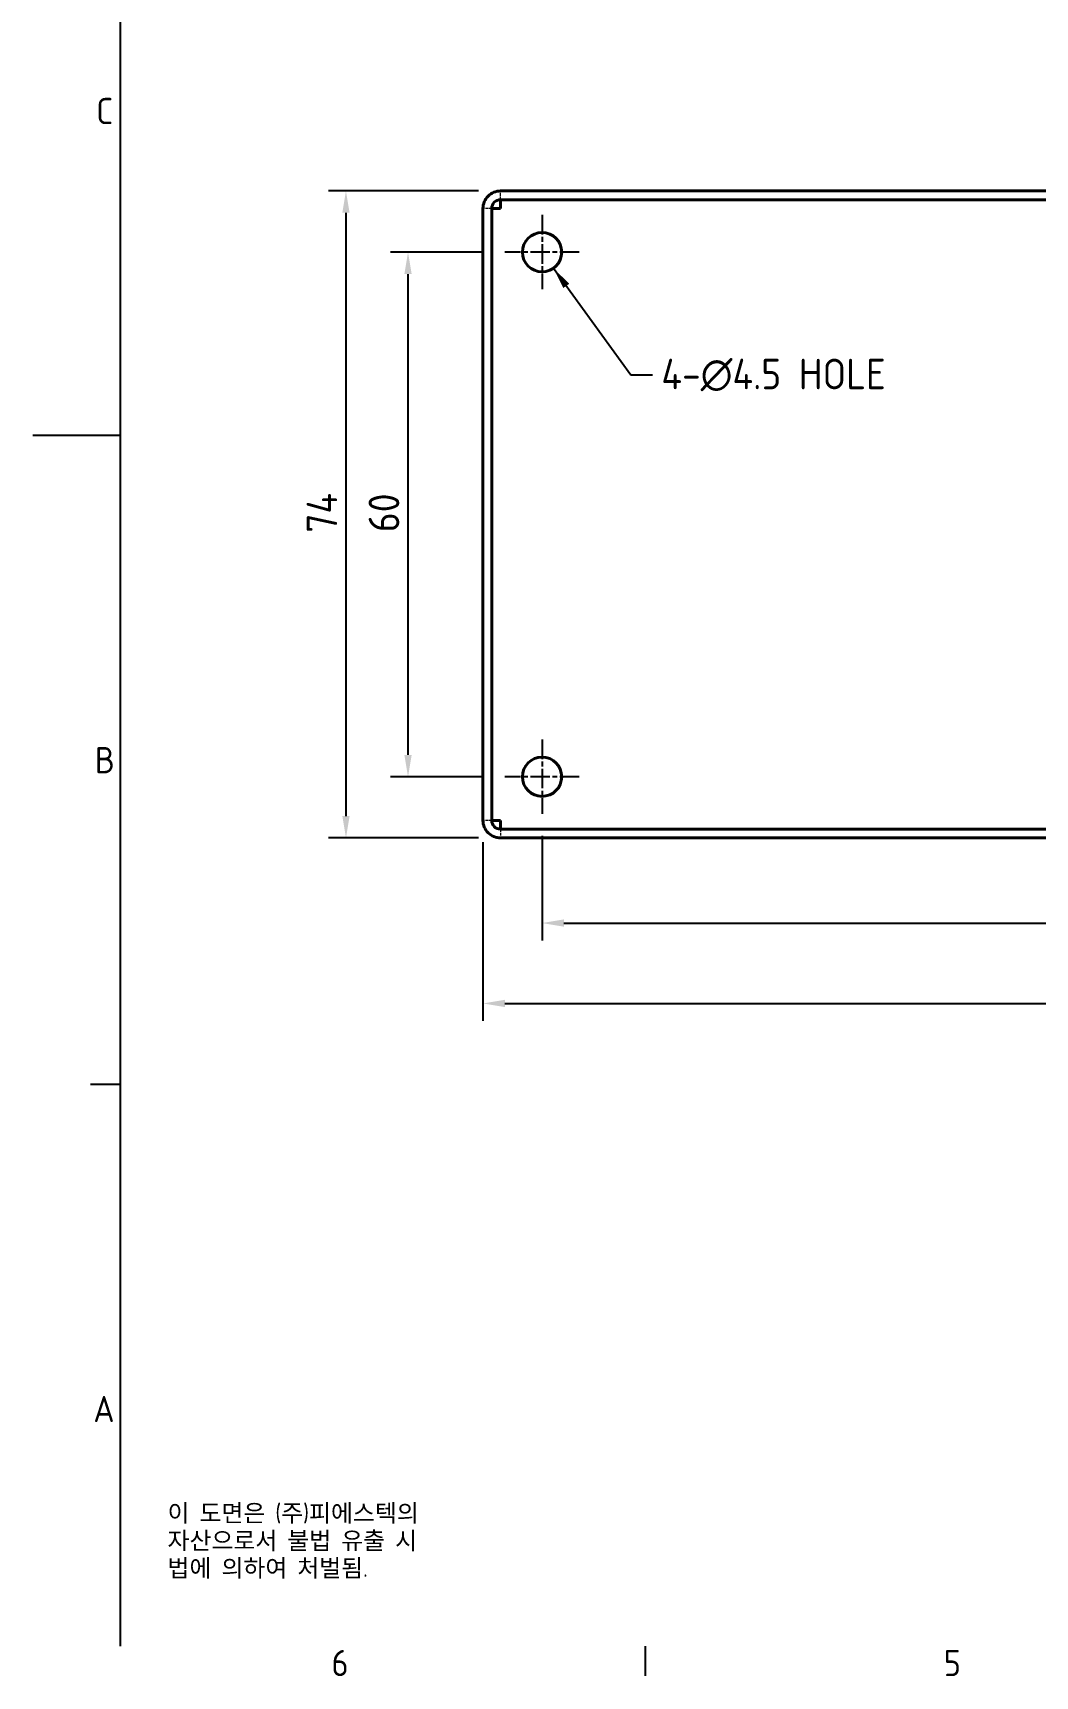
# Model space of a CAD drawing. Header units: millimetres. Extents: x 0 to 420, y 0 to 297.
# Drawn here: x 0 to 114.6, y 6.6 to 194.5 of the extents above; entities that cross this region are included whole.
import ezdxf

# ---------------------------------------------------------------- set-up
doc = ezdxf.new("R2010")
doc.units = ezdxf.units.MM
doc.linetypes.add('CHAIN', pattern=[0.35429999999999995, 0.2362, -0.0295, 0.0591, -0.0295])
doc.linetypes.add('DASHED', pattern=[0.2067, 0.1654, -0.0413])
doc.layers.get('0').update_dxf_attribs({"color": 3, "lineweight": 25})
for name, color, linetype, lineweight in [('가려진 것(ISO)', 2, 'DASHED', 18), ('가시적인 것(ISO)', 3, 'Continuous', 40), ('경계(ISO)', 7, 'Continuous', 25), ('기호(ISO)', 5, 'Continuous', 25), ('중심 표식(ISO)', 1, 'Continuous', 25), ('치수(ISO)', 2, 'Continuous', 25)]:
    doc.layers.add(name, color=color, linetype=linetype, lineweight=lineweight)
doc.styles.add('문자 텍스트_PSTEK_POSCO', font='isocp.shx')
doc.styles.add('치수 텍스트_PSTEK_POSCO', font='isocp.shx')
doc.dimstyles.new('치수_PSTEK_POSCO', dxfattribs={"dimtxt": 3.5, "dimasz": 2.5, "dimexe": 2, "dimexo": 2.5, "dimgap": 1, "dimtad": 1, "dimrnd": 1e-08, "dimdsep": 46, "dimtxsty": '치수 텍스트_PSTEK_POSCO', "dimcen": 0.09, "dimdle": 10, "dimclrd": 7, "dimclre": 7, "dimclrt": 2, "dimadec": 1, "dimazin": 2, "dimtfac": 1, "dimtmove": 0, "dimatfit": 3, "dimfxl": 0, "dimtolj": 1, "dimlwd": -1, "dimlwe": -1, "dimarcsym": 0})
doc.dimstyles.new('치수_PSTEK_POSCO$7', dxfattribs={"dimtxt": 3.5, "dimasz": 2.5, "dimexe": 2, "dimexo": 2.5, "dimgap": 1, "dimtad": 1, "dimrnd": 1e-08, "dimdsep": 46, "dimtxsty": '치수 텍스트_PSTEK_POSCO', "dimcen": 0.09, "dimdle": 10, "dimclrd": 7, "dimclre": 7, "dimclrt": 2, "dimadec": 1, "dimazin": 2, "dimtfac": 1, "dimtmove": 0, "dimatfit": 3, "dimfxl": 0, "dimtolj": 1, "dimlwd": -1, "dimlwe": -1, "dimarcsym": 0})

# ---------------------------------------------------------------- blocks, each defined once
blk = doc.blocks.new('경계 Default Border')
at = {"layer": '경계(ISO)'}
for p, q in [((10, 74.25000190734863), (6.599999666213989, 74.25000190734863)), ((70, 10), (70, 6.599999666213989))]:
    blk.add_line(p, q, dxfattribs=at)
at = {"layer": '경계(ISO)', "flags": 128}
for points in [[(10, 10), (10, 287.0000076293945)], [(0, 148.5000038146973), (10, 148.5000038146973)]]:
    blk.add_lwpolyline(points, dxfattribs=at)
at = {"layer": '경계(ISO)', "color": 2, "char_height": 3.00000011920929, "attachment_point": 7, "style": '문자 텍스트_PSTEK_POSCO'}
for s, insert in [('C', (7.244539400955009, 184.0963944559917)), ('B', (7.078270083685684, 109.8463944559917)), ('A', (6.914400698149937, 35.61784856929444)), ('6', (34.14453946055966, 6.57139439638704)), ('5', (104.1445394605597, 6.57139439638704))]:
    blk.add_mtext(s, dxfattribs=dict(at, insert=insert))
blk = doc.blocks.new('*D23')
at = {"layer": 'Defpoints', "color": 0}
for p in [(42.89140410820454, 169.4527199967557), (53.96146227720259, 169.4527199967557), (53.96146227720258, 109.4527199967557)]:
    blk.add_point(p, dxfattribs=at)
at = {"layer": '치수(ISO)', "color": 7}
for p, q in [((51.46146227720259, 169.4527199967557), (40.89140410820454, 169.4527199967557)), ((42.89140410820453, 111.9527199967557), (42.89140410820454, 166.9527199967557)), ((51.46146227720258, 109.4527199967557), (40.89140410820453, 109.4527199967557))]:
    blk.add_line(p, q, dxfattribs=at)
for points in [[(42.47473744153788, 166.9527199967557), (43.3080707748712, 166.9527199967557), (42.89140410820454, 169.4527199967557)], [(42.47473744153786, 111.9527199967557), (43.30807077487119, 111.9527199967557), (42.89140410820453, 109.4527199967557)]]:
    blk.add_solid(points, dxfattribs=at)
at = {"layer": '치수(ISO)', "color": 2, "insert": (40.14140410820451, 137.4216176345509), "char_height": 3.5, "attachment_point": 4, "rotation": 90, "style": '치수 텍스트_PSTEK_POSCO'}
blk.add_mtext('\\A1;60', dxfattribs=at)
blk = doc.blocks.new('*D24')
at = {"layer": 'Defpoints', "color": 0}
for p in [(53.46146227720261, 176.4527199967557), (35.79549770090961, 102.4527199967557), (53.46146227720264, 102.4527199967557)]:
    blk.add_point(p, dxfattribs=at)
at = {"layer": '치수(ISO)', "color": 7}
for p, q in [((50.96146227720261, 176.4527199967557), (33.79549770090964, 176.4527199967557)), ((35.79549770090963, 173.9527199967557), (35.79549770090961, 104.9527199967557)), ((50.96146227720264, 102.4527199967557), (33.79549770090961, 102.4527199967557))]:
    blk.add_line(p, q, dxfattribs=at)
for points in [[(35.37883103424296, 173.9527199967557), (36.21216436757629, 173.9527199967557), (35.79549770090964, 176.4527199967557)], [(35.37883103424295, 104.9527199967557), (36.21216436757628, 104.9527199967557), (35.79549770090961, 102.4527199967557)]]:
    blk.add_solid(points, dxfattribs=at)
at = {"layer": '치수(ISO)', "color": 2, "insert": (33.0454977009096, 137.3527199967557), "char_height": 3.5, "attachment_point": 4, "rotation": 90, "style": '치수 텍스트_PSTEK_POSCO'}
blk.add_mtext('\\A1;74', dxfattribs=at)
blk = doc.blocks.new('*D25')
at = {"layer": 'Defpoints', "color": 0}
for p in [(51.46146227720266, 104.4527199967557), (207.4614622772026, 104.4527199967557), (207.4614622772026, 83.51461378107233)]:
    blk.add_point(p, dxfattribs=at)
at = {"layer": '치수(ISO)', "color": 7}
for p, q in [((51.46146227720266, 101.9527199967557), (51.46146227720266, 81.51461378107233)), ((207.4614622772026, 101.9527199967557), (207.4614622772026, 81.51461378107233)), ((53.96146227720266, 83.51461378107233), (204.9614622772026, 83.51461378107233))]:
    blk.add_line(p, q, dxfattribs=at)
for points in [[(53.96146227720266, 83.931280447739), (53.96146227720266, 83.09794711440566), (51.46146227720266, 83.51461378107233)], [(204.9614622772026, 83.931280447739), (204.9614622772026, 83.09794711440566), (207.4614622772026, 83.51461378107233)]]:
    blk.add_solid(points, dxfattribs=at)
at = {"layer": '치수(ISO)', "color": 2, "insert": (126.5746512535806, 86.26461378107233), "char_height": 3.5, "attachment_point": 4, "style": '치수 텍스트_PSTEK_POSCO'}
blk.add_mtext('\\A1;156', dxfattribs=at)
blk = doc.blocks.new('*D26')
at = {"layer": 'Defpoints', "color": 0}
for p in [(58.21146227720257, 105.2027199967557), (200.7114622772026, 105.2027199967557), (200.7114622772026, 92.71142970281736)]:
    blk.add_point(p, dxfattribs=at)
at = {"layer": '치수(ISO)', "color": 7}
for p, q in [((58.21146227720257, 102.7027199967557), (58.21146227720257, 90.71142970281736)), ((200.7114622772026, 102.7027199967557), (200.7114622772026, 90.71142970281736)), ((60.71146227720257, 92.71142970281736), (198.2114622772026, 92.71142970281736))]:
    blk.add_line(p, q, dxfattribs=at)
for points in [[(60.71146227720257, 93.12809636948403), (60.71146227720257, 92.29476303615068), (58.21146227720257, 92.71142970281736)], [(198.2114622772026, 93.12809636948403), (198.2114622772026, 92.29476303615068), (200.7114622772026, 92.71142970281736)]]:
    blk.add_solid(points, dxfattribs=at)
at = {"layer": '치수(ISO)', "color": 2, "insert": (124.6639749037873, 95.46177419100633), "char_height": 3.5, "attachment_point": 4, "style": '치수 텍스트_PSTEK_POSCO'}
blk.add_mtext('\\A1;142.5', dxfattribs=at)

msp = doc.modelspace()

# ---------------------------------------------------------------- linework, layer by layer
at = {"layer": '가려진 것(ISO)', "ltscale": 1.904596567153931}
for p, q in [((53.46146227720259, 175.4527199967557), (53.46146227720259, 176.4527199967557)), ((52.46146227720259, 174.4527199967557), (51.46146227720259, 174.4527199967557)), ((52.46146227720261, 104.4527199967557), (51.4614622772026, 104.4527199967557)), ((53.46146227720261, 103.4527199967557), (53.46146227720261, 102.4527199967557))]:
    msp.add_line(p, q, dxfattribs=at)
at = {"layer": '가시적인 것(ISO)'}
for p, q in [((205.4614622772026, 176.4527199967557), (53.46146227720261, 176.4527199967557)), ((205.4614622772026, 175.4527199967557), (53.46146227720261, 175.4527199967557)), ((53.46146227720259, 174.4527199967557), (53.46146227720259, 175.4527199967557)), ((51.46146227720262, 174.4527199967557), (51.46146227720266, 104.4527199967557)), ((52.46146227720264, 174.4527199967557), (52.46146227720264, 104.4527199967557)), ((53.46146227720259, 174.4527199967557), (52.46146227720259, 174.4527199967557)), ((53.46146227720261, 104.4527199967557), (52.4614622772026, 104.4527199967557)), ((53.46146227720261, 104.4527199967557), (53.46146227720261, 103.4527199967557)), ((53.46146227720264, 103.4527199967557), (205.4614622772026, 103.4527199967557)), ((53.46146227720264, 102.4527199967557), (205.4614622772026, 102.4527199967557))]:
    msp.add_line(p, q, dxfattribs=at)
for centre in [(58.21146227720259, 169.4527199967557), (58.21146227720259, 109.4527199967557)]:
    msp.add_circle(centre, 2.25, dxfattribs=at)
for centre, radius, start, end in [((53.4614622772026, 174.4527199967557), 2.000000000000011, 89.99999999999925, 180), ((53.4614622772026, 174.4527199967557), 1.00000000000001, 89.99999999999847, 180), ((53.46146227720261, 104.4527199967557), 1.999999999999997, 180, 270.0000000000007), ((53.46146227720261, 104.4527199967557), 0.9999999999999964, 180, 270.0000000000015)]:
    msp.add_arc(centre, radius, start, end, dxfattribs=at)
at = {"layer": '중심 표식(ISO)', "linetype": 'CHAIN', "ltscale": 9.445162773132324}
for p, q in [((58.21146227720259, 173.7027199967557), (58.21146227720259, 165.2027199967557)), ((62.46146227720259, 169.4527199967557), (53.96146227720259, 169.4527199967557)), ((58.21146227720257, 113.7027199967557), (58.21146227720257, 105.2027199967557)), ((62.46146227720257, 109.4527199967557), (53.96146227720258, 109.4527199967557))]:
    msp.add_line(p, q, dxfattribs=at)

# ---------------------------------------------------------------- block references
msp.add_blockref('경계 Default Border', (0, 0))

# ---------------------------------------------------------------- texts
at = {"layer": '기호(ISO)', "color": 2, "insert": (71.85586934290583, 155.4011832827358), "char_height": 3.499999940395355, "width": 30.28652588129043, "attachment_point": 4, "line_spacing_factor": 0.612500011920929, "style": '치수 텍스트_PSTEK_POSCO'}
msp.add_mtext('{4-\\fAIGDT|b0|i0;\\H3.5000;n\\fisocp|b0|i0;\\H3.5000;4.5 HOLE}', dxfattribs=at)
at = {"layer": '기호(ISO)', "color": 7, "insert": (15.39462540488438, 26.22827243992431), "char_height": 2.000000029802322, "width": 51.24013826054251, "attachment_point": 1, "line_spacing_factor": 0.9442214369773865, "style": '문자 텍스트_PSTEK_POSCO'}
msp.add_mtext('{이 도면은 (주)피에스텍의\\P자산으로서 불법 유출 시 \\P법에 의하여 처벌됨.}', dxfattribs=at)

# ---------------------------------------------------------------- dimensions: what is measured, and where the dimension line sits
at = {"layer": '치수(ISO)', "color": 7}
for base, p1, p2, angle, picture, middle in [((35.79549770090961, 102.4527199967557), (53.46146227720261, 176.4527199967557), (53.46146227720264, 102.4527199967557), 90, '*D24', (35.7954977009096, 139.4527199967557)), ((42.89140410820454, 169.4527199967557), (53.96146227720258, 109.4527199967557), (53.96146227720259, 169.4527199967557), 90, '*D23', (42.89140410820451, 139.4527199967557)), ((207.4614622772026, 83.51461378107233), (51.46146227720266, 104.4527199967557), (207.4614622772026, 104.4527199967557), 180, '*D25', (129.4614622772026, 83.51461378107233)), ((200.7114622772026, 92.71142970281736), (58.21146227720257, 105.2027199967557), (200.7114622772026, 105.2027199967557), 180, '*D26', (129.4614622772026, 92.71142970281736))]:
    dim = msp.add_linear_dim(base=base, p1=p1, p2=p2, angle=angle, dimstyle='치수_PSTEK_POSCO', override={"dimdec": 2, "dimtp": 0, "dimtm": -0, "dimtdec": 2, "dimtofl": 0, "dimatfit": 1}, dxfattribs=at)
    dim.commit()
    dim.dimension.update_dxf_attribs({"geometry": picture, "text_midpoint": middle, "dimtype": 160})

# ---------------------------------------------------------------- leaders
at = {"layer": '기호(ISO)', "color": 7, "annotation_type": 0, "has_hookline": 1, "hookline_direction": 0, "text_width": 28.39788128156215}
msp.add_leader([(59.51720392387146, 167.6203612021539), (68.35586934290583, 155.4011832827358), (70.85586934290583, 155.4011832827358)], dimstyle='치수_PSTEK_POSCO$7', override={"dimtad": 0}, dxfattribs=at)

doc.saveas('drawing.dxf')
